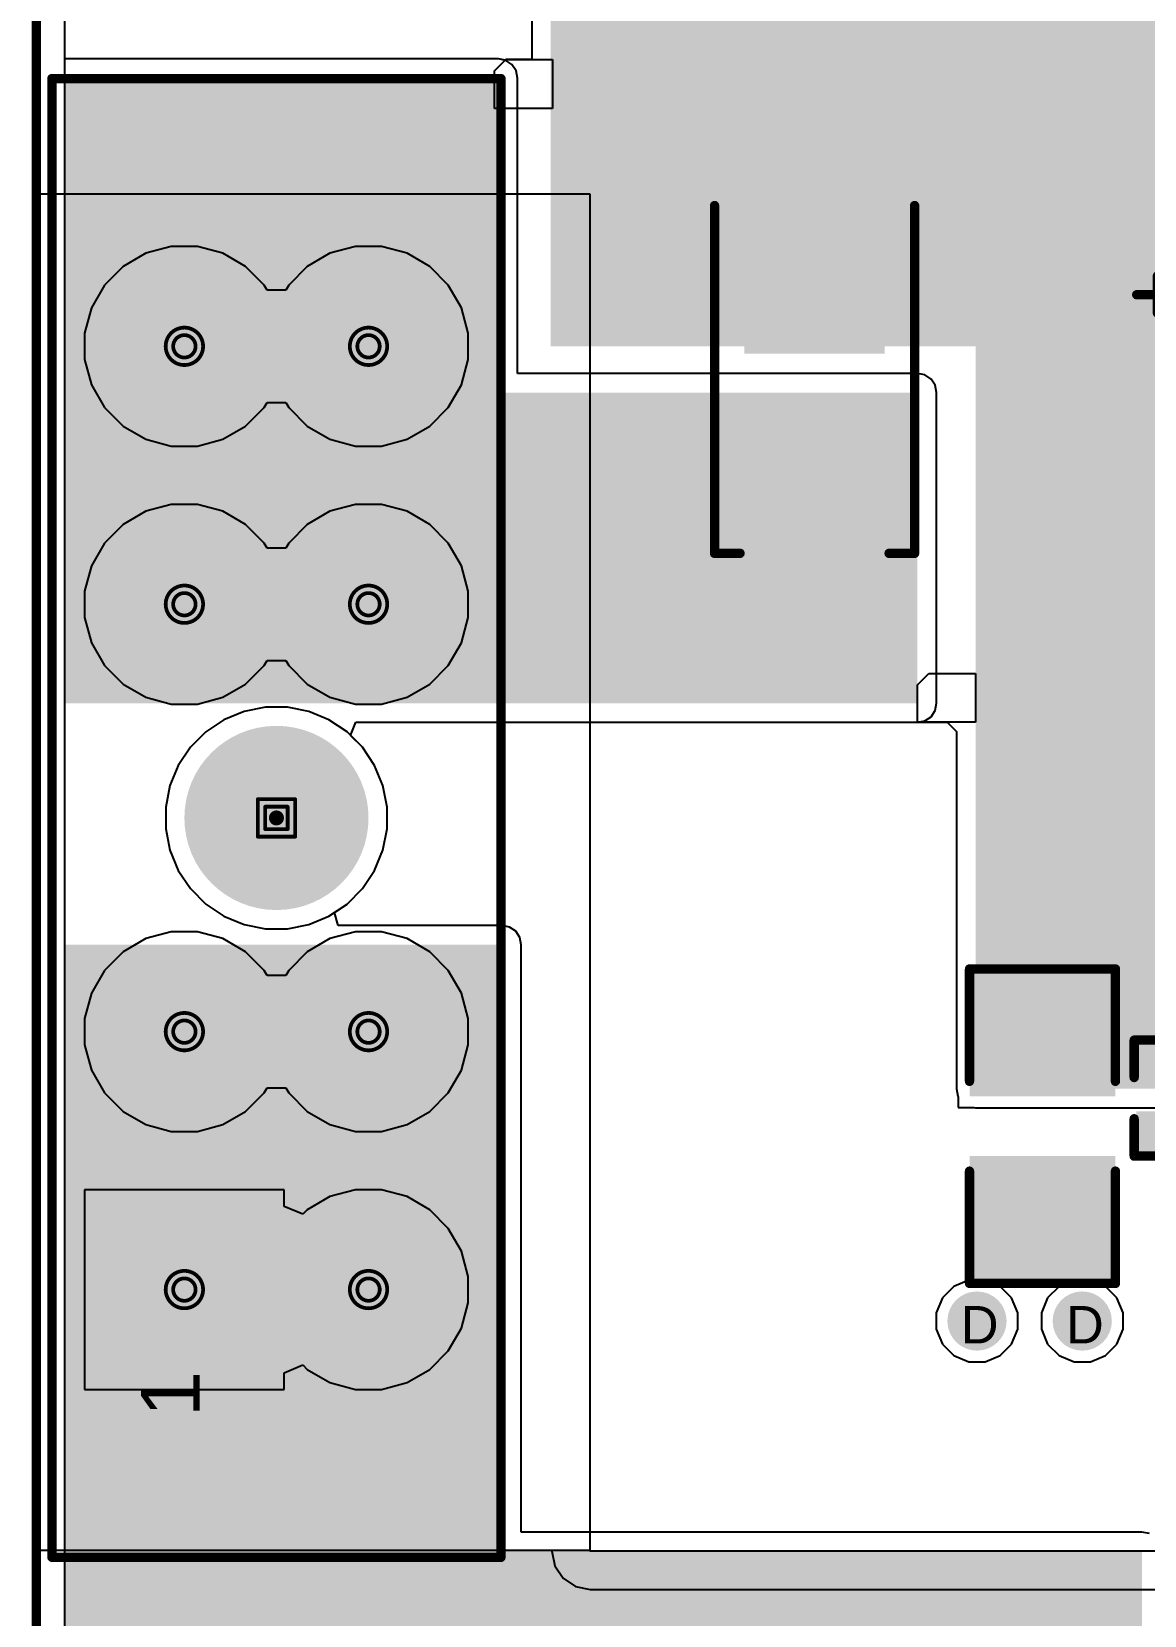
# Model space of a CAD drawing. Header units: inches. Extents: x 0 to 5032, y 0 to 5323.
# Drawn here: x -0.06 to 15.04, y 62.1 to 83.59 of the extents above; entities that cross this region are included whole.
import ezdxf

# ---------------------------------------------------------------- set-up
doc = ezdxf.new("R2010")
doc.units = ezdxf.units.IN
for name, color, linetype in [('Board Outline', 216, 'Continuous'), ('Bottom Layer', 5, 'Continuous'), ('Bottom Solder', 6, 'Continuous'), ('Drill Drawing', 1, 'Continuous'), ('Layer 1', 16, 'Continuous'), ('Layer 2', 76, 'Continuous'), ('Multi-Layer', 9, 'Continuous'), ('Pad Holes', 156, 'Continuous'), ('Top Layer', 1, 'Continuous'), ('Top Overlay', 2, 'Continuous'), ('Top Paste', 8, 'Continuous'), ('Top Solder', 216, 'Continuous'), ('Via Holes', 16, 'Continuous')]:
    doc.layers.add(name, color=color, linetype=linetype)
doc.styles.add('Arial', font='', dxfattribs={"height": 0.2})
doc.styles.get('Arial').set_extended_font_data('Arial')

# ---------------------------------------------------------------- blocks, each defined once
blk = doc.blocks.new('____0402_137')
at = {"layer": 'Top Layer'}
for points in [[(-0.699, -0.318), (-0.699, 0.318), (-0.241, 0.318), (-0.241, -0.318)], [(0.241, -0.318), (0.241, 0.318), (0.699, 0.318), (0.699, -0.318)]]:
    blk.add_hatch(color=1, dxfattribs=at).paths.add_polyline_path(points)
at = {"layer": 'Top Paste'}
for points in [[(-0.699, -0.318), (-0.699, 0.318), (-0.241, 0.318), (-0.241, -0.318)], [(0.241, -0.318), (0.241, 0.318), (0.699, 0.318), (0.699, -0.318)]]:
    blk.add_hatch(color=8, dxfattribs=at).paths.add_polyline_path(points)
at = {"layer": 'Top Solder'}
for points in [[(-0.758, -0.377), (-0.758, 0.377), (-0.181, 0.377), (-0.181, -0.377)], [(0.181, -0.377), (0.181, 0.377), (0.758, 0.377), (0.758, -0.377)]]:
    blk.add_hatch(color=216, dxfattribs=at).paths.add_polyline_path(points)
at = {"layer": 'Top Overlay'}
for points in [[(-0.787, 0.406, 0.127, 0.127, 0), (-0.279, 0.406, 0.127, 0.127, 0)], [(-0.787, 0.406, 0.127, 0.127, 0), (-0.787, -0.406, 0.127, 0.127, 0)], [(0.279, 0.406, 0.127, 0.127, 0), (0.787, 0.406, 0.127, 0.127, 0)], [(0.787, 0.406, 0.127, 0.127, 0), (0.787, -0.406, 0.127, 0.127, 0)], [(-0.787, -0.406, 0.127, 0.127, 0), (-0.279, -0.406, 0.127, 0.127, 0)], [(0.279, -0.406, 0.127, 0.127, 0), (0.787, -0.406, 0.127, 0.127, 0)]]:
    blk.add_lwpolyline(points, format="xyseb", dxfattribs=at)
for points in [[(-0.819, 0.406, 0.0635, 0.0635, 1), (-0.756, 0.406, 0.0635, 0.0635, 1)], [(-0.819, 0.406, 0.0635, 0.0635, 1), (-0.756, 0.406, 0.0635, 0.0635, 1)], [(-0.311, 0.406, 0.0635, 0.0635, 1), (-0.248, 0.406, 0.0635, 0.0635, 1)], [(0.248, 0.406, 0.0635, 0.0635, 1), (0.311, 0.406, 0.0635, 0.0635, 1)], [(0.756, 0.406, 0.0635, 0.0635, 1), (0.819, 0.406, 0.0635, 0.0635, 1)], [(0.756, 0.406, 0.0635, 0.0635, 1), (0.819, 0.406, 0.0635, 0.0635, 1)], [(-0.819, -0.406, 0.0635, 0.0635, 1), (-0.756, -0.406, 0.0635, 0.0635, 1)], [(-0.819, -0.406, 0.0635, 0.0635, 1), (-0.756, -0.406, 0.0635, 0.0635, 1)], [(-0.311, -0.406, 0.0635, 0.0635, 1), (-0.248, -0.406, 0.0635, 0.0635, 1)], [(0.248, -0.406, 0.0635, 0.0635, 1), (0.311, -0.406, 0.0635, 0.0635, 1)], [(0.756, -0.406, 0.0635, 0.0635, 1), (0.819, -0.406, 0.0635, 0.0635, 1)], [(0.756, -0.406, 0.0635, 0.0635, 1), (0.819, -0.406, 0.0635, 0.0635, 1)]]:
    blk.add_lwpolyline(points, format="xyseb", close=True, dxfattribs=at)
blk = doc.blocks.new('C___1206_138')
at = {"layer": 'Top Layer'}
for points in [[(-2.032, 0.889), (-0.508, 0.889), (-0.508, -0.889), (-2.032, -0.889)], [(0.508, 0.889), (2.032, 0.889), (2.032, -0.889), (0.508, -0.889)]]:
    blk.add_hatch(color=1, dxfattribs=at).paths.add_polyline_path(points)
at = {"layer": 'Top Paste'}
for points in [[(-2.032, 0.889), (-0.508, 0.889), (-0.508, -0.889), (-2.032, -0.889)], [(0.508, 0.889), (2.032, 0.889), (2.032, -0.889), (0.508, -0.889)]]:
    blk.add_hatch(color=8, dxfattribs=at).paths.add_polyline_path(points)
at = {"layer": 'Top Solder'}
for points in [[(-2.1336, 0.9906), (-0.4064, 0.9906), (-0.4064, -0.9906), (-2.1336, -0.9906)], [(0.4064, 0.9906), (2.1336, 0.9906), (2.1336, -0.9906), (0.4064, -0.9906)]]:
    blk.add_hatch(color=216, dxfattribs=at).paths.add_polyline_path(points)
at = {"layer": 'Top Overlay'}
for points in [[(-2.1336, 0.9906, 0.127, 0.127, 0), (-2.1336, -0.9906, 0.127, 0.127, 0)], [(-2.1336, 0.9906, 0.127, 0.127, 0), (-0.6096, 0.9906, 0.127, 0.127, 0)], [(0.6096, 0.9906, 0.127, 0.127, 0), (2.1336, 0.9906, 0.127, 0.127, 0)], [(2.1336, 0.9906, 0.127, 0.127, 0), (2.1336, -0.9906, 0.127, 0.127, 0)], [(-2.1336, -0.9906, 0.127, 0.127, 0), (-0.6096, -0.9906, 0.127, 0.127, 0)], [(0.6096, -0.9906, 0.127, 0.127, 0), (2.1336, -0.9906, 0.127, 0.127, 0)]]:
    blk.add_lwpolyline(points, format="xyseb", dxfattribs=at)
for points in [[(-2.16535, 0.9906, 0.0635, 0.0635, 1), (-2.10185, 0.9906, 0.0635, 0.0635, 1)], [(-2.16535, 0.9906, 0.0635, 0.0635, 1), (-2.10185, 0.9906, 0.0635, 0.0635, 1)], [(-0.64135, 0.9906, 0.0635, 0.0635, 1), (-0.57785, 0.9906, 0.0635, 0.0635, 1)], [(0.57785, 0.9906, 0.0635, 0.0635, 1), (0.64135, 0.9906, 0.0635, 0.0635, 1)], [(2.10185, 0.9906, 0.0635, 0.0635, 1), (2.16535, 0.9906, 0.0635, 0.0635, 1)], [(2.10185, 0.9906, 0.0635, 0.0635, 1), (2.16535, 0.9906, 0.0635, 0.0635, 1)], [(-2.16535, -0.9906, 0.0635, 0.0635, 1), (-2.10185, -0.9906, 0.0635, 0.0635, 1)], [(-2.16535, -0.9906, 0.0635, 0.0635, 1), (-2.10185, -0.9906, 0.0635, 0.0635, 1)], [(-0.64135, -0.9906, 0.0635, 0.0635, 1), (-0.57785, -0.9906, 0.0635, 0.0635, 1)], [(0.57785, -0.9906, 0.0635, 0.0635, 1), (0.64135, -0.9906, 0.0635, 0.0635, 1)], [(2.10185, -0.9906, 0.0635, 0.0635, 1), (2.16535, -0.9906, 0.0635, 0.0635, 1)], [(2.10185, -0.9906, 0.0635, 0.0635, 1), (2.16535, -0.9906, 0.0635, 0.0635, 1)]]:
    blk.add_lwpolyline(points, format="xyseb", close=True, dxfattribs=at)
blk = doc.blocks.new('178_6165_0002_432')
at = {"layer": 'Bottom Layer'}
blk.add_hatch(color=5, dxfattribs=at).paths.add_polyline_path([(-7.5, 2.35), (-5.3, 2.35), (-5.3, 0.15), (-7.5, 0.15)])
h = blk.add_hatch(color=5, dxfattribs=at)
edge = h.paths.add_edge_path()
edge.add_arc((-2.9, 1.25), 1.1, 0, 360)
h = blk.add_hatch(color=5, dxfattribs=at)
edge = h.paths.add_edge_path()
edge.add_arc((2.9, 1.25), 1.1, 0, 360)
h = blk.add_hatch(color=5, dxfattribs=at)
edge = h.paths.add_edge_path()
edge.add_arc((6.4, 1.25), 1.1, 0, 360)
h = blk.add_hatch(color=5, dxfattribs=at)
edge = h.paths.add_edge_path()
edge.add_arc((-6.4, -1.25), 1.1, 0, 360)
h = blk.add_hatch(color=5, dxfattribs=at)
edge = h.paths.add_edge_path()
edge.add_arc((-2.9, -1.25), 1.1, 0, 360)
h = blk.add_hatch(color=5, dxfattribs=at)
edge = h.paths.add_edge_path()
edge.add_arc((2.9, -1.25), 1.1, 0, 360)
h = blk.add_hatch(color=5, dxfattribs=at)
edge = h.paths.add_edge_path()
edge.add_arc((6.4, -1.25), 1.1, 0, 360)
at = {"layer": 'Bottom Solder'}
blk.add_hatch(color=6, dxfattribs=at).paths.add_polyline_path([(-7.551, 2.401), (-5.249, 2.401), (-5.249, 0.099), (-7.551, 0.099)])
h = blk.add_hatch(color=6, dxfattribs=at)
edge = h.paths.add_edge_path()
edge.add_arc((-2.9, 1.25), 1.151, 0, 360)
h = blk.add_hatch(color=6, dxfattribs=at)
edge = h.paths.add_edge_path()
edge.add_arc((2.9, 1.25), 1.151, 0, 360)
h = blk.add_hatch(color=6, dxfattribs=at)
edge = h.paths.add_edge_path()
edge.add_arc((6.4, 1.25), 1.151, 0, 360)
h = blk.add_hatch(color=6, dxfattribs=at)
edge = h.paths.add_edge_path()
edge.add_arc((0, 0), 0.102, 0, 360)
h = blk.add_hatch(color=6, dxfattribs=at)
edge = h.paths.add_edge_path()
edge.add_arc((-6.4, -1.25), 1.151, 0, 360)
h = blk.add_hatch(color=6, dxfattribs=at)
edge = h.paths.add_edge_path()
edge.add_arc((-2.9, -1.25), 1.151, 0, 360)
h = blk.add_hatch(color=6, dxfattribs=at)
edge = h.paths.add_edge_path()
edge.add_arc((2.9, -1.25), 1.151, 0, 360)
h = blk.add_hatch(color=6, dxfattribs=at)
edge = h.paths.add_edge_path()
edge.add_arc((6.4, -1.25), 1.151, 0, 360)
at = {"layer": 'Layer 1'}
blk.add_hatch(color=16, dxfattribs=at).paths.add_polyline_path([(-7.5, 2.35), (-5.3, 2.35), (-5.3, 0.15), (-7.5, 0.15)])
h = blk.add_hatch(color=16, dxfattribs=at)
edge = h.paths.add_edge_path()
edge.add_arc((-2.9, 1.25), 1.1, 0, 360)
h = blk.add_hatch(color=16, dxfattribs=at)
edge = h.paths.add_edge_path()
edge.add_arc((2.9, 1.25), 1.1, 0, 360)
h = blk.add_hatch(color=16, dxfattribs=at)
edge = h.paths.add_edge_path()
edge.add_arc((6.4, 1.25), 1.1, 0, 360)
h = blk.add_hatch(color=16, dxfattribs=at)
edge = h.paths.add_edge_path()
edge.add_arc((-6.4, -1.25), 1.1, 0, 360)
h = blk.add_hatch(color=16, dxfattribs=at)
edge = h.paths.add_edge_path()
edge.add_arc((-2.9, -1.25), 1.1, 0, 360)
h = blk.add_hatch(color=16, dxfattribs=at)
edge = h.paths.add_edge_path()
edge.add_arc((2.9, -1.25), 1.1, 0, 360)
h = blk.add_hatch(color=16, dxfattribs=at)
edge = h.paths.add_edge_path()
edge.add_arc((6.4, -1.25), 1.1, 0, 360)
at = {"layer": 'Layer 2'}
blk.add_hatch(color=76, dxfattribs=at).paths.add_polyline_path([(-7.5, 2.35), (-5.3, 2.35), (-5.3, 0.15), (-7.5, 0.15)])
h = blk.add_hatch(color=76, dxfattribs=at)
edge = h.paths.add_edge_path()
edge.add_arc((-2.9, 1.25), 1.1, 0, 360)
h = blk.add_hatch(color=76, dxfattribs=at)
edge = h.paths.add_edge_path()
edge.add_arc((2.9, 1.25), 1.1, 0, 360)
h = blk.add_hatch(color=76, dxfattribs=at)
edge = h.paths.add_edge_path()
edge.add_arc((6.4, 1.25), 1.1, 0, 360)
h = blk.add_hatch(color=76, dxfattribs=at)
edge = h.paths.add_edge_path()
edge.add_arc((-6.4, -1.25), 1.1, 0, 360)
h = blk.add_hatch(color=76, dxfattribs=at)
edge = h.paths.add_edge_path()
edge.add_arc((-2.9, -1.25), 1.1, 0, 360)
h = blk.add_hatch(color=76, dxfattribs=at)
edge = h.paths.add_edge_path()
edge.add_arc((2.9, -1.25), 1.1, 0, 360)
h = blk.add_hatch(color=76, dxfattribs=at)
edge = h.paths.add_edge_path()
edge.add_arc((6.4, -1.25), 1.1, 0, 360)
at = {"layer": 'Multi-Layer'}
blk.add_hatch(color=9, dxfattribs=at).paths.add_polyline_path([(-7.5, 2.35), (-5.3, 2.35), (-5.3, 0.15), (-7.5, 0.15)])
h = blk.add_hatch(color=9, dxfattribs=at)
edge = h.paths.add_edge_path()
edge.add_arc((-2.9, 1.25), 1.1, 0, 360)
h = blk.add_hatch(color=9, dxfattribs=at)
edge = h.paths.add_edge_path()
edge.add_arc((2.9, 1.25), 1.1, 0, 360)
h = blk.add_hatch(color=9, dxfattribs=at)
edge = h.paths.add_edge_path()
edge.add_arc((6.4, 1.25), 1.1, 0, 360)
h = blk.add_hatch(color=9, dxfattribs=at)
edge = h.paths.add_edge_path()
edge.add_arc((-6.4, -1.25), 1.1, 0, 360)
h = blk.add_hatch(color=9, dxfattribs=at)
edge = h.paths.add_edge_path()
edge.add_arc((-2.9, -1.25), 1.1, 0, 360)
h = blk.add_hatch(color=9, dxfattribs=at)
edge = h.paths.add_edge_path()
edge.add_arc((2.9, -1.25), 1.1, 0, 360)
h = blk.add_hatch(color=9, dxfattribs=at)
edge = h.paths.add_edge_path()
edge.add_arc((6.4, -1.25), 1.1, 0, 360)
at = {"layer": 'Pad Holes'}
h = blk.add_hatch(color=7, dxfattribs=at)
edge = h.paths.add_edge_path()
edge.add_arc((-6.4, 1.25), 0.75, 0, 360)
h = blk.add_hatch(color=7, dxfattribs=at)
edge = h.paths.add_edge_path()
edge.add_arc((-2.9, 1.25), 0.75, 0, 360)
h = blk.add_hatch(color=7, dxfattribs=at)
edge = h.paths.add_edge_path()
edge.add_arc((2.9, 1.25), 0.75, 0, 360)
h = blk.add_hatch(color=7, dxfattribs=at)
edge = h.paths.add_edge_path()
edge.add_arc((6.4, 1.25), 0.75, 0, 360)
h = blk.add_hatch(color=7, dxfattribs=at)
edge = h.paths.add_edge_path()
edge.add_arc((0, 0), 1.25, 0, 360)
h = blk.add_hatch(color=7, dxfattribs=at)
edge = h.paths.add_edge_path()
edge.add_arc((-6.4, -1.25), 0.75, 0, 360)
h = blk.add_hatch(color=7, dxfattribs=at)
edge = h.paths.add_edge_path()
edge.add_arc((-2.9, -1.25), 0.75, 0, 360)
h = blk.add_hatch(color=7, dxfattribs=at)
edge = h.paths.add_edge_path()
edge.add_arc((2.9, -1.25), 0.75, 0, 360)
h = blk.add_hatch(color=7, dxfattribs=at)
edge = h.paths.add_edge_path()
edge.add_arc((6.4, -1.25), 0.75, 0, 360)
at = {"layer": 'Top Layer'}
blk.add_hatch(color=1, dxfattribs=at).paths.add_polyline_path([(-7.5, 2.35), (-5.3, 2.35), (-5.3, 0.15), (-7.5, 0.15)])
h = blk.add_hatch(color=1, dxfattribs=at)
edge = h.paths.add_edge_path()
edge.add_arc((-2.9, 1.25), 1.1, 0, 360)
h = blk.add_hatch(color=1, dxfattribs=at)
edge = h.paths.add_edge_path()
edge.add_arc((2.9, 1.25), 1.1, 0, 360)
h = blk.add_hatch(color=1, dxfattribs=at)
edge = h.paths.add_edge_path()
edge.add_arc((6.4, 1.25), 1.1, 0, 360)
h = blk.add_hatch(color=1, dxfattribs=at)
edge = h.paths.add_edge_path()
edge.add_arc((-6.4, -1.25), 1.1, 0, 360)
h = blk.add_hatch(color=1, dxfattribs=at)
edge = h.paths.add_edge_path()
edge.add_arc((-2.9, -1.25), 1.1, 0, 360)
h = blk.add_hatch(color=1, dxfattribs=at)
edge = h.paths.add_edge_path()
edge.add_arc((2.9, -1.25), 1.1, 0, 360)
h = blk.add_hatch(color=1, dxfattribs=at)
edge = h.paths.add_edge_path()
edge.add_arc((6.4, -1.25), 1.1, 0, 360)
at = {"layer": 'Top Solder'}
blk.add_hatch(color=216, dxfattribs=at).paths.add_polyline_path([(-7.551, 2.401), (-5.249, 2.401), (-5.249, 0.099), (-7.551, 0.099)])
h = blk.add_hatch(color=216, dxfattribs=at)
edge = h.paths.add_edge_path()
edge.add_arc((-2.9, 1.25), 1.151, 0, 360)
h = blk.add_hatch(color=216, dxfattribs=at)
edge = h.paths.add_edge_path()
edge.add_arc((2.9, 1.25), 1.151, 0, 360)
h = blk.add_hatch(color=216, dxfattribs=at)
edge = h.paths.add_edge_path()
edge.add_arc((6.4, 1.25), 1.151, 0, 360)
h = blk.add_hatch(color=216, dxfattribs=at)
edge = h.paths.add_edge_path()
edge.add_arc((0, 0), 0.102, 0, 360)
h = blk.add_hatch(color=216, dxfattribs=at)
edge = h.paths.add_edge_path()
edge.add_arc((-6.4, -1.25), 1.151, 0, 360)
h = blk.add_hatch(color=216, dxfattribs=at)
edge = h.paths.add_edge_path()
edge.add_arc((-2.9, -1.25), 1.151, 0, 360)
h = blk.add_hatch(color=216, dxfattribs=at)
edge = h.paths.add_edge_path()
edge.add_arc((2.9, -1.25), 1.151, 0, 360)
h = blk.add_hatch(color=216, dxfattribs=at)
edge = h.paths.add_edge_path()
edge.add_arc((6.4, -1.25), 1.151, 0, 360)
at = {"layer": 'Top Overlay'}
for points in [[(-10.033, 3.048, 0.127, 0.127, 0), (10.033, 3.048, 0.127, 0.127, 0)], [(-10.033, 3.048, 0.127, 0.127, 0), (-10.033, -3.048, 0.127, 0.127, 0)], [(10.033, 3.048, 0.127, 0.127, 0), (10.033, -3.048, 0.127, 0.127, 0)], [(-10.033, -3.048, 0.127, 0.127, 0), (10.033, -3.048, 0.127, 0.127, 0)]]:
    blk.add_lwpolyline(points, format="xyseb", dxfattribs=at)
for points in [[(-10.065, 3.048, 0.0635, 0.0635, 1), (-10.001, 3.048, 0.0635, 0.0635, 1)], [(-10.065, 3.048, 0.0635, 0.0635, 1), (-10.001, 3.048, 0.0635, 0.0635, 1)], [(10.001, 3.048, 0.0635, 0.0635, 1), (10.065, 3.048, 0.0635, 0.0635, 1)], [(10.001, 3.048, 0.0635, 0.0635, 1), (10.065, 3.048, 0.0635, 0.0635, 1)], [(-10.065, -3.048, 0.0635, 0.0635, 1), (-10.001, -3.048, 0.0635, 0.0635, 1)], [(-10.065, -3.048, 0.0635, 0.0635, 1), (-10.001, -3.048, 0.0635, 0.0635, 1)], [(10.001, -3.048, 0.0635, 0.0635, 1), (10.065, -3.048, 0.0635, 0.0635, 1)], [(10.001, -3.048, 0.0635, 0.0635, 1), (10.065, -3.048, 0.0635, 0.0635, 1)]]:
    blk.add_lwpolyline(points, format="xyseb", close=True, dxfattribs=at)
at = {"layer": 'Top Overlay', "style": 'Arial'}
blk.add_text('1', height=0.8, dxfattribs=at).set_placement((-8.128, 1.041))
blk = doc.blocks.new('SMA_451')
at = {"layer": 'Top Layer'}
for points in [[(-3.25, 0.85), (-0.75, 0.85), (-0.75, -0.85), (-3.25, -0.85)], [(0.75, 0.85), (3.25, 0.85), (3.25, -0.85), (0.75, -0.85)]]:
    blk.add_hatch(color=1, dxfattribs=at).paths.add_polyline_path(points)
at = {"layer": 'Top Overlay'}
for points in [[(-4.445, -1.422), (-3.278, -1.422), (-3.278, 1.422), (-4.445, 1.422)], [(-3.3, 0.924), (-2.596, 0.924), (-2.596, 1.422), (-3.3, 1.422)], [(-3.3, -1.422), (-2.596, -1.422), (-2.596, -0.924), (-3.3, -0.924)]]:
    blk.add_hatch(color=2, dxfattribs=at).paths.add_polyline_path(points)
at = {"layer": 'Top Paste'}
for points in [[(-3.25, 0.85), (-0.75, 0.85), (-0.75, -0.85), (-3.25, -0.85)], [(0.75, 0.85), (3.25, 0.85), (3.25, -0.85), (0.75, -0.85)]]:
    blk.add_hatch(color=8, dxfattribs=at).paths.add_polyline_path(points)
at = {"layer": 'Top Solder'}
for points in [[(-3.352, 0.952), (-0.648, 0.952), (-0.648, -0.952), (-3.352, -0.952)], [(0.648, 0.952), (3.352, 0.952), (3.352, -0.952), (0.648, -0.952)]]:
    blk.add_hatch(color=216, dxfattribs=at).paths.add_polyline_path(points)
at = {"layer": 'Top Overlay'}
for points in [[(2.061, 1.358, 0.127, 0.127, 0), (-2.658, 1.358, 0.127, 0.127, 0)], [(2.061, 1.012, 0.127, 0.127, 0), (2.061, 1.358, 0.127, 0.127, 0)], [(2.061, -1.358, 0.127, 0.127, 0), (2.061, -1.012, 0.127, 0.127, 0)], [(2.061, -1.358, 0.127, 0.127, 0), (-2.658, -1.358, 0.127, 0.127, 0)]]:
    blk.add_lwpolyline(points, format="xyseb", dxfattribs=at)
for points in [[(-2.69, 1.358, 0.0635, 0.0635, 1), (-2.626, 1.358, 0.0635, 0.0635, 1)], [(2.029, 1.358, 0.0635, 0.0635, 1), (2.093, 1.358, 0.0635, 0.0635, 1)], [(2.029, 1.358, 0.0635, 0.0635, 1), (2.093, 1.358, 0.0635, 0.0635, 1)], [(2.029, 1.012, 0.0635, 0.0635, 1), (2.093, 1.012, 0.0635, 0.0635, 1)], [(2.029, -1.012, 0.0635, 0.0635, 1), (2.093, -1.012, 0.0635, 0.0635, 1)], [(-2.69, -1.358, 0.0635, 0.0635, 1), (-2.626, -1.358, 0.0635, 0.0635, 1)], [(2.029, -1.358, 0.0635, 0.0635, 1), (2.093, -1.358, 0.0635, 0.0635, 1)], [(2.029, -1.358, 0.0635, 0.0635, 1), (2.093, -1.358, 0.0635, 0.0635, 1)]]:
    blk.add_lwpolyline(points, format="xyseb", close=True, dxfattribs=at)
blk = doc.blocks.new('UCD_220_F_10__D___467')
at = {"layer": 'Top Layer'}
for points in [[(-6, 1.25), (-2, 1.25), (-2, -1.25), (-6, -1.25)], [(2, 1.25), (6, 1.25), (6, -1.25), (2, -1.25)]]:
    blk.add_hatch(color=1, dxfattribs=at).paths.add_polyline_path(points)
at = {"layer": 'Top Paste'}
for points in [[(-6, 1.25), (-2, 1.25), (-2, -1.25), (-6, -1.25)], [(2, 1.25), (6, 1.25), (6, -1.25), (2, -1.25)]]:
    blk.add_hatch(color=8, dxfattribs=at).paths.add_polyline_path(points)
at = {"layer": 'Top Solder'}
for points in [[(-6.102, 1.352), (-1.898, 1.352), (-1.898, -1.352), (-6.102, -1.352)], [(1.898, 1.352), (6.102, 1.352), (6.102, -1.352), (1.898, -1.352)]]:
    blk.add_hatch(color=216, dxfattribs=at).paths.add_polyline_path(points)
at = {"layer": 'Top Overlay'}
for points in [[(-5.131, 3.708, 0.127, 0.127, 0), (-3.632, 5.207, 0.127, 0.127, 0)], [(-3.632, 5.207, 0.127, 0.127, 0), (5.131, 5.207, 0.127, 0.127, 0)], [(5.131, 1.499, 0.127, 0.127, 0), (5.131, 5.207, 0.127, 0.127, 0)], [(-5.131, 1.524, 0.127, 0.127, 0), (-5.131, 3.708, 0.127, 0.127, 0)], [(-5.664, 1.618, 0.127, 0.127, 0), (-5.664, 2.121, 0.127, 0.127, 0)], [(-5.946, 1.866, 0.127, 0.127, 0), (-5.392, 1.866, 0.127, 0.127, 0)], [(-5.131, -3.708, 0.127, 0.127, 0), (-5.131, -1.524, 0.127, 0.127, 0)], [(5.131, -5.207, 0.127, 0.127, 0), (5.131, -1.499, 0.127, 0.127, 0)], [(-5.131, -3.708, 0.127, 0.127, 0), (-3.632, -5.207, 0.127, 0.127, 0)], [(-3.632, -5.207, 0.127, 0.127, 0), (5.131, -5.207, 0.127, 0.127, 0)]]:
    blk.add_lwpolyline(points, format="xyseb", dxfattribs=at)
for points in [[(-3.664, 5.207, 0.0635, 0.0635, 1), (-3.6, 5.207, 0.0635, 0.0635, 1)], [(-3.664, 5.207, 0.0635, 0.0635, 1), (-3.6, 5.207, 0.0635, 0.0635, 1)], [(5.099, 5.207, 0.0635, 0.0635, 1), (5.163, 5.207, 0.0635, 0.0635, 1)], [(5.099, 5.207, 0.0635, 0.0635, 1), (5.163, 5.207, 0.0635, 0.0635, 1)], [(-5.163, 3.708, 0.0635, 0.0635, 1), (-5.099, 3.708, 0.0635, 0.0635, 1)], [(-5.163, 3.708, 0.0635, 0.0635, 1), (-5.099, 3.708, 0.0635, 0.0635, 1)], [(-5.696, 2.121, 0.0635, 0.0635, 1), (-5.632, 2.121, 0.0635, 0.0635, 1)], [(-5.977, 1.866, 0.0635, 0.0635, 1), (-5.914, 1.866, 0.0635, 0.0635, 1)], [(-5.424, 1.866, 0.0635, 0.0635, 1), (-5.36, 1.866, 0.0635, 0.0635, 1)], [(-5.696, 1.618, 0.0635, 0.0635, 1), (-5.632, 1.618, 0.0635, 0.0635, 1)], [(-5.163, 1.524, 0.0635, 0.0635, 1), (-5.099, 1.524, 0.0635, 0.0635, 1)], [(5.099, 1.499, 0.0635, 0.0635, 1), (5.163, 1.499, 0.0635, 0.0635, 1)], [(-5.163, -1.524, 0.0635, 0.0635, 1), (-5.099, -1.524, 0.0635, 0.0635, 1)], [(5.099, -1.499, 0.0635, 0.0635, 1), (5.163, -1.499, 0.0635, 0.0635, 1)], [(-5.163, -3.708, 0.0635, 0.0635, 1), (-5.099, -3.708, 0.0635, 0.0635, 1)], [(-5.163, -3.708, 0.0635, 0.0635, 1), (-5.099, -3.708, 0.0635, 0.0635, 1)], [(-3.664, -5.207, 0.0635, 0.0635, 1), (-3.6, -5.207, 0.0635, 0.0635, 1)], [(-3.664, -5.207, 0.0635, 0.0635, 1), (-3.6, -5.207, 0.0635, 0.0635, 1)], [(5.099, -5.207, 0.0635, 0.0635, 1), (5.163, -5.207, 0.0635, 0.0635, 1)], [(5.099, -5.207, 0.0635, 0.0635, 1), (5.163, -5.207, 0.0635, 0.0635, 1)]]:
    blk.add_lwpolyline(points, format="xyseb", close=True, dxfattribs=at)

msp = doc.modelspace()

# ---------------------------------------------------------------- hatches: boundary and pattern name
at = {"layer": 'Bottom Layer'}
for points in [[(0.381, 74.476), (6.274, 74.476), (6.274, 82.959), (0.381, 82.959)], [(0.381, 74.476), (11.963, 74.476), (11.963, 78.692), (0.381, 78.692)], [(0.381, 55.603), (6.325, 55.603), (6.325, 71.199), (0.381, 71.199)], [(0.381, 55.603), (15.011, 55.603), (15.011, 62.969), (0.381, 62.969)]]:
    msp.add_hatch(color=5, dxfattribs=at).paths.add_polyline_path(points)
h = msp.add_hatch(color=5, dxfattribs=at)
edge = h.paths.add_edge_path()
edge.add_arc((12.771, 66.092), 0.3, 0, 360)
h = msp.add_hatch(color=5, dxfattribs=at)
edge = h.paths.add_edge_path()
edge.add_arc((14.2, 66.092), 0.3, 0, 360)
at = {"layer": 'Bottom Solder'}
h = msp.add_hatch(color=6, dxfattribs=at)
edge = h.paths.add_edge_path()
edge.add_arc((12.771, 66.092), 0.402, 0, 360)
h = msp.add_hatch(color=6, dxfattribs=at)
edge = h.paths.add_edge_path()
edge.add_arc((14.2, 66.092), 0.402, 0, 360)
at = {"layer": 'Layer 1'}
h = msp.add_hatch(color=16, dxfattribs=at)
edge = h.paths.add_edge_path()
edge.add_arc((12.771, 66.092), 0.3, 0, 360)
h = msp.add_hatch(color=16, dxfattribs=at)
edge = h.paths.add_edge_path()
edge.add_arc((14.2, 66.092), 0.3, 0, 360)
at = {"layer": 'Layer 2'}
h = msp.add_hatch(color=76, dxfattribs=at)
edge = h.paths.add_edge_path()
edge.add_arc((12.771, 66.092), 0.3, 0, 360)
h = msp.add_hatch(color=76, dxfattribs=at)
edge = h.paths.add_edge_path()
edge.add_arc((14.2, 66.092), 0.3, 0, 360)
at = {"layer": 'Top Layer'}
for points in [[(6.985, 79.321), (19.507, 79.321), (19.507, 92.84), (6.985, 92.84)], [(12.751, 72.672), (19.507, 72.672), (19.507, 92.84), (12.751, 92.84)], [(0.381, 74.476), (6.274, 74.476), (6.274, 82.959), (0.381, 82.959)], [(0.381, 74.476), (11.963, 74.476), (11.963, 78.692), (0.381, 78.692)], [(12.751, 69.244), (17.948, 69.244), (17.948, 73.739), (12.751, 73.739)], [(0.381, 55.603), (6.325, 55.603), (6.325, 71.199), (0.381, 71.199)], [(0.381, 55.603), (15.011, 55.603), (15.011, 62.969), (0.381, 62.969)]]:
    msp.add_hatch(color=1, dxfattribs=at).paths.add_polyline_path(points)
h = msp.add_hatch(color=1, dxfattribs=at)
edge = h.paths.add_edge_path()
edge.add_arc((12.771, 66.092), 0.3, 0, 360)
h = msp.add_hatch(color=1, dxfattribs=at)
edge = h.paths.add_edge_path()
edge.add_arc((14.2, 66.092), 0.3, 0, 360)
at = {"layer": 'Top Solder'}
h = msp.add_hatch(color=216, dxfattribs=at)
edge = h.paths.add_edge_path()
edge.add_arc((12.771, 66.092), 0.402, 0, 360)
h = msp.add_hatch(color=216, dxfattribs=at)
edge = h.paths.add_edge_path()
edge.add_arc((14.2, 66.092), 0.402, 0, 360)
at = {"layer": 'Via Holes'}
h = msp.add_hatch(color=7, dxfattribs=at)
edge = h.paths.add_edge_path()
edge.add_arc((12.771, 66.092), 0.15, 0, 360)
h = msp.add_hatch(color=7, dxfattribs=at)
edge = h.paths.add_edge_path()
edge.add_arc((14.2, 66.092), 0.15, 0, 360)

# ---------------------------------------------------------------- linework, layer by layer
at = {"layer": 'Board Outline'}
msp.add_lwpolyline([(0, 0, 0.127, 0.127, 0), (0, 130, 0.127, 0.127, 0)], format="xyseb", dxfattribs=at)
at = {"layer": 'Bottom Layer'}
for p, q in [((0.388, 83.218), (0.388, 110.527)), ((6.274, 83.218), (0.388, 83.218)), ((6.373, 83.198), (6.274, 83.218)), ((6.457, 83.142), (6.373, 83.198)), ((6.513, 83.058), (6.457, 83.142)), ((6.533, 82.959), (6.513, 83.058)), ((6.533, 78.951), (6.533, 82.959)), ((11.963, 78.951), (6.533, 78.951)), ((12.063, 78.931), (11.963, 78.951)), ((12.147, 78.875), (12.063, 78.931)), ((12.203, 78.791), (12.147, 78.875)), ((12.222, 78.692), (12.203, 78.791)), ((12.222, 74.476), (12.222, 78.692)), ((12.147, 74.293), (12.203, 74.377)), ((12.203, 74.377), (12.222, 74.476)), ((4.267, 74.039), (4.336, 74.217)), ((4.336, 74.217), (11.963, 74.217)), ((11.963, 74.217), (12.063, 74.236)), ((12.063, 74.236), (12.147, 74.293)), ((4.428, 73.878), (4.267, 74.039)), ((4.593, 73.632), (4.428, 73.878)), ((4.706, 73.358), (4.593, 73.632)), ((4.764, 73.067), (4.706, 73.358)), ((4.764, 72.771), (4.764, 73.067)), ((4.706, 72.48), (4.764, 72.771)), ((4.593, 72.207), (4.706, 72.48)), ((4.428, 71.96), (4.593, 72.207)), ((4.219, 71.751), (4.428, 71.96)), ((4.046, 71.636), (4.219, 71.751)), ((4.1, 71.458), (4.046, 71.636)), ((6.325, 71.458), (4.1, 71.458)), ((6.424, 71.438), (6.325, 71.458)), ((6.508, 71.382), (6.424, 71.438)), ((6.564, 71.298), (6.508, 71.382)), ((6.584, 71.199), (6.564, 71.298)), ((6.584, 63.228), (6.584, 71.199)), ((15.011, 63.228), (6.584, 63.228)), ((15.111, 63.209), (15.011, 63.228))]:
    msp.add_line(p, q, dxfattribs=at)
at = {"layer": 'Drill Drawing'}
for points in [[(2.264, 79.319, 0.0508, 0.0508, 1), (1.756, 79.319, 0.0508, 0.0508, 1)], [(4.764, 79.319, 0.0508, 0.0508, 1), (4.256, 79.319, 0.0508, 0.0508, 1)], [(1.743, 79.319, 0.0254, 0.0254, 1), (1.769, 79.319, 0.0254, 0.0254, 1)], [(2.162, 79.319, 0.0508, 0.0508, 1), (1.858, 79.319, 0.0508, 0.0508, 1)], [(1.845, 79.319, 0.0254, 0.0254, 1), (1.87, 79.319, 0.0254, 0.0254, 1)], [(2.15, 79.319, 0.0254, 0.0254, 1), (2.175, 79.319, 0.0254, 0.0254, 1)], [(2.251, 79.319, 0.0254, 0.0254, 1), (2.277, 79.319, 0.0254, 0.0254, 1)], [(4.243, 79.319, 0.0254, 0.0254, 1), (4.269, 79.319, 0.0254, 0.0254, 1)], [(4.662, 79.319, 0.0508, 0.0508, 1), (4.358, 79.319, 0.0508, 0.0508, 1)], [(4.345, 79.319, 0.0254, 0.0254, 1), (4.37, 79.319, 0.0254, 0.0254, 1)], [(4.65, 79.319, 0.0254, 0.0254, 1), (4.675, 79.319, 0.0254, 0.0254, 1)], [(4.751, 79.319, 0.0254, 0.0254, 1), (4.777, 79.319, 0.0254, 0.0254, 1)], [(2.264, 75.819, 0.0508, 0.0508, 1), (1.756, 75.819, 0.0508, 0.0508, 1)], [(4.764, 75.819, 0.0508, 0.0508, 1), (4.256, 75.819, 0.0508, 0.0508, 1)], [(2.162, 75.819, 0.0508, 0.0508, 1), (1.858, 75.819, 0.0508, 0.0508, 1)], [(4.662, 75.819, 0.0508, 0.0508, 1), (4.358, 75.819, 0.0508, 0.0508, 1)], [(1.743, 75.819, 0.0254, 0.0254, 1), (1.769, 75.819, 0.0254, 0.0254, 1)], [(1.845, 75.819, 0.0254, 0.0254, 1), (1.87, 75.819, 0.0254, 0.0254, 1)], [(2.15, 75.819, 0.0254, 0.0254, 1), (2.175, 75.819, 0.0254, 0.0254, 1)], [(2.251, 75.819, 0.0254, 0.0254, 1), (2.277, 75.819, 0.0254, 0.0254, 1)], [(4.243, 75.819, 0.0254, 0.0254, 1), (4.269, 75.819, 0.0254, 0.0254, 1)], [(4.345, 75.819, 0.0254, 0.0254, 1), (4.37, 75.819, 0.0254, 0.0254, 1)], [(4.65, 75.819, 0.0254, 0.0254, 1), (4.675, 75.819, 0.0254, 0.0254, 1)], [(4.751, 75.819, 0.0254, 0.0254, 1), (4.777, 75.819, 0.0254, 0.0254, 1)], [(2.993, 73.173, 0.0254, 0.0254, 1), (3.019, 73.173, 0.0254, 0.0254, 1)], [(2.993, 73.173, 0.0254, 0.0254, 1), (3.019, 73.173, 0.0254, 0.0254, 1)], [(3.095, 73.072, 0.0254, 0.0254, 1), (3.12, 73.072, 0.0254, 0.0254, 1)], [(3.095, 73.072, 0.0254, 0.0254, 1), (3.12, 73.072, 0.0254, 0.0254, 1)], [(3.4, 73.072, 0.0254, 0.0254, 1), (3.425, 73.072, 0.0254, 0.0254, 1)], [(3.4, 73.072, 0.0254, 0.0254, 1), (3.425, 73.072, 0.0254, 0.0254, 1)], [(3.501, 73.173, 0.0254, 0.0254, 1), (3.527, 73.173, 0.0254, 0.0254, 1)], [(3.501, 73.173, 0.0254, 0.0254, 1), (3.527, 73.173, 0.0254, 0.0254, 1)], [(2.993, 72.665, 0.0254, 0.0254, 1), (3.019, 72.665, 0.0254, 0.0254, 1)], [(2.993, 72.665, 0.0254, 0.0254, 1), (3.019, 72.665, 0.0254, 0.0254, 1)], [(3.095, 72.767, 0.0254, 0.0254, 1), (3.12, 72.767, 0.0254, 0.0254, 1)], [(3.095, 72.767, 0.0254, 0.0254, 1), (3.12, 72.767, 0.0254, 0.0254, 1)], [(3.4, 72.767, 0.0254, 0.0254, 1), (3.425, 72.767, 0.0254, 0.0254, 1)], [(3.4, 72.767, 0.0254, 0.0254, 1), (3.425, 72.767, 0.0254, 0.0254, 1)], [(3.501, 72.665, 0.0254, 0.0254, 1), (3.527, 72.665, 0.0254, 0.0254, 1)], [(3.501, 72.665, 0.0254, 0.0254, 1), (3.527, 72.665, 0.0254, 0.0254, 1)], [(2.264, 70.019, 0.0508, 0.0508, 1), (1.756, 70.019, 0.0508, 0.0508, 1)], [(4.764, 70.019, 0.0508, 0.0508, 1), (4.256, 70.019, 0.0508, 0.0508, 1)], [(2.162, 70.019, 0.0508, 0.0508, 1), (1.858, 70.019, 0.0508, 0.0508, 1)], [(4.662, 70.019, 0.0508, 0.0508, 1), (4.358, 70.019, 0.0508, 0.0508, 1)], [(1.743, 70.019, 0.0254, 0.0254, 1), (1.769, 70.019, 0.0254, 0.0254, 1)], [(1.845, 70.019, 0.0254, 0.0254, 1), (1.87, 70.019, 0.0254, 0.0254, 1)], [(2.15, 70.019, 0.0254, 0.0254, 1), (2.175, 70.019, 0.0254, 0.0254, 1)], [(2.251, 70.019, 0.0254, 0.0254, 1), (2.277, 70.019, 0.0254, 0.0254, 1)], [(4.243, 70.019, 0.0254, 0.0254, 1), (4.269, 70.019, 0.0254, 0.0254, 1)], [(4.345, 70.019, 0.0254, 0.0254, 1), (4.37, 70.019, 0.0254, 0.0254, 1)], [(4.65, 70.019, 0.0254, 0.0254, 1), (4.675, 70.019, 0.0254, 0.0254, 1)], [(4.751, 70.019, 0.0254, 0.0254, 1), (4.777, 70.019, 0.0254, 0.0254, 1)], [(2.264, 66.519, 0.0508, 0.0508, 1), (1.756, 66.519, 0.0508, 0.0508, 1)], [(2.162, 66.519, 0.0508, 0.0508, 1), (1.858, 66.519, 0.0508, 0.0508, 1)], [(4.764, 66.519, 0.0508, 0.0508, 1), (4.256, 66.519, 0.0508, 0.0508, 1)], [(4.662, 66.519, 0.0508, 0.0508, 1), (4.358, 66.519, 0.0508, 0.0508, 1)], [(1.743, 66.519, 0.0254, 0.0254, 1), (1.769, 66.519, 0.0254, 0.0254, 1)], [(1.845, 66.519, 0.0254, 0.0254, 1), (1.87, 66.519, 0.0254, 0.0254, 1)], [(2.15, 66.519, 0.0254, 0.0254, 1), (2.175, 66.519, 0.0254, 0.0254, 1)], [(2.251, 66.519, 0.0254, 0.0254, 1), (2.277, 66.519, 0.0254, 0.0254, 1)], [(4.243, 66.519, 0.0254, 0.0254, 1), (4.269, 66.519, 0.0254, 0.0254, 1)], [(4.345, 66.519, 0.0254, 0.0254, 1), (4.37, 66.519, 0.0254, 0.0254, 1)], [(4.65, 66.519, 0.0254, 0.0254, 1), (4.675, 66.519, 0.0254, 0.0254, 1)], [(4.751, 66.519, 0.0254, 0.0254, 1), (4.777, 66.519, 0.0254, 0.0254, 1)]]:
    msp.add_lwpolyline(points, format="xyseb", close=True, dxfattribs=at)
for points in [[(3.006, 73.173, 0.0508, 0.0508, 0), (3.514, 73.173, 0.0508, 0.0508, 0)], [(3.006, 72.665, 0.0508, 0.0508, 0), (3.006, 73.173, 0.0508, 0.0508, 0)], [(3.107, 73.072, 0.0508, 0.0508, 0), (3.412, 73.072, 0.0508, 0.0508, 0)], [(3.107, 72.767, 0.0508, 0.0508, 0), (3.107, 73.072, 0.0508, 0.0508, 0)], [(3.412, 72.767, 0.0508, 0.0508, 0), (3.412, 73.072, 0.0508, 0.0508, 0)], [(3.514, 72.665, 0.0508, 0.0508, 0), (3.514, 73.173, 0.0508, 0.0508, 0)], [(3.006, 72.665, 0.0508, 0.0508, 0), (3.514, 72.665, 0.0508, 0.0508, 0)], [(3.107, 72.767, 0.0508, 0.0508, 0), (3.412, 72.767, 0.0508, 0.0508, 0)]]:
    msp.add_lwpolyline(points, format="xyseb", dxfattribs=at)
at = {"layer": 'Layer 1'}
for p, q in [((0.388, 12.227), (0.388, 108.425)), ((1.832, 80.673), (1.487, 80.581)), ((2.188, 80.673), (1.832, 80.673)), ((2.533, 80.581), (2.188, 80.673)), ((4.332, 80.673), (3.987, 80.581)), ((4.688, 80.673), (4.332, 80.673)), ((5.033, 80.581), (4.688, 80.673)), ((1.179, 80.403), (0.926, 80.151)), ((1.487, 80.581), (1.179, 80.403)), ((2.841, 80.403), (2.533, 80.581)), ((3.093, 80.151), (2.841, 80.403)), ((3.679, 80.403), (3.427, 80.151)), ((3.987, 80.581), (3.679, 80.403)), ((5.341, 80.403), (5.033, 80.581)), ((5.593, 80.151), (5.341, 80.403)), ((0.926, 80.151), (0.748, 79.842)), ((3.133, 80.082), (3.093, 80.151)), ((3.387, 80.082), (3.133, 80.082)), ((3.427, 80.151), (3.387, 80.082)), ((5.772, 79.842), (5.593, 80.151)), ((0.748, 79.842), (0.656, 79.497)), ((5.864, 79.497), (5.772, 79.842)), ((0.656, 79.497), (0.656, 79.141)), ((5.864, 79.141), (5.864, 79.497)), ((0.656, 79.141), (0.748, 78.797)), ((5.772, 78.797), (5.864, 79.141)), ((0.748, 78.797), (0.926, 78.488)), ((5.593, 78.488), (5.772, 78.797)), ((0.926, 78.488), (1.179, 78.236)), ((2.841, 78.236), (3.093, 78.488)), ((3.093, 78.488), (3.133, 78.556)), ((3.133, 78.556), (3.387, 78.556)), ((3.387, 78.556), (3.427, 78.488)), ((3.427, 78.488), (3.679, 78.236)), ((5.341, 78.236), (5.593, 78.488)), ((1.179, 78.236), (1.487, 78.057)), ((2.533, 78.057), (2.841, 78.236)), ((3.679, 78.236), (3.987, 78.057)), ((5.033, 78.057), (5.341, 78.236)), ((1.487, 78.057), (1.832, 77.965)), ((2.188, 77.965), (2.533, 78.057)), ((3.987, 78.057), (4.332, 77.965)), ((4.688, 77.965), (5.033, 78.057)), ((1.832, 77.965), (2.188, 77.965)), ((4.332, 77.965), (4.688, 77.965)), ((1.832, 77.173), (1.487, 77.081)), ((2.188, 77.173), (1.832, 77.173)), ((2.533, 77.081), (2.188, 77.173)), ((4.332, 77.173), (3.987, 77.081)), ((4.688, 77.173), (4.332, 77.173)), ((5.033, 77.081), (4.688, 77.173)), ((1.487, 77.081), (1.179, 76.903)), ((2.841, 76.903), (2.533, 77.081)), ((3.987, 77.081), (3.679, 76.903)), ((5.341, 76.903), (5.033, 77.081)), ((1.179, 76.903), (0.926, 76.65)), ((3.093, 76.65), (2.841, 76.903)), ((3.679, 76.903), (3.427, 76.65)), ((5.593, 76.65), (5.341, 76.903)), ((0.926, 76.65), (0.748, 76.342)), ((3.133, 76.582), (3.093, 76.65)), ((3.387, 76.582), (3.133, 76.582)), ((3.427, 76.65), (3.387, 76.582)), ((5.772, 76.342), (5.593, 76.65)), ((0.748, 76.342), (0.656, 75.997)), ((5.864, 75.997), (5.772, 76.342)), ((0.656, 75.997), (0.656, 75.641)), ((5.864, 75.641), (5.864, 75.997)), ((0.656, 75.641), (0.748, 75.296)), ((5.772, 75.296), (5.864, 75.641)), ((0.748, 75.296), (0.926, 74.988)), ((5.593, 74.988), (5.772, 75.296)), ((3.093, 74.988), (3.133, 75.056)), ((3.133, 75.056), (3.387, 75.056)), ((3.387, 75.056), (3.427, 74.988)), ((0.926, 74.988), (1.179, 74.736)), ((2.841, 74.736), (3.093, 74.988)), ((3.427, 74.988), (3.679, 74.736)), ((5.341, 74.736), (5.593, 74.988)), ((1.179, 74.736), (1.487, 74.557)), ((2.533, 74.557), (2.841, 74.736)), ((3.679, 74.736), (3.987, 74.557)), ((5.033, 74.557), (5.341, 74.736)), ((1.487, 74.557), (1.832, 74.465)), ((1.832, 74.465), (2.188, 74.465)), ((2.188, 74.465), (2.533, 74.557)), ((2.821, 74.365), (2.547, 74.252)), ((3.112, 74.423), (2.821, 74.365)), ((3.408, 74.423), (3.112, 74.423)), ((3.699, 74.365), (3.408, 74.423)), ((3.972, 74.252), (3.699, 74.365)), ((3.987, 74.557), (4.332, 74.465)), ((4.332, 74.465), (4.688, 74.465)), ((4.688, 74.465), (5.033, 74.557)), ((2.547, 74.252), (2.301, 74.087)), ((4.219, 74.087), (3.972, 74.252)), ((2.301, 74.087), (2.092, 73.878)), ((4.428, 73.878), (4.219, 74.087)), ((2.092, 73.878), (1.927, 73.632)), ((4.593, 73.632), (4.428, 73.878)), ((1.927, 73.632), (1.814, 73.358)), ((4.706, 73.358), (4.593, 73.632)), ((1.814, 73.358), (1.756, 73.067)), ((4.764, 73.067), (4.706, 73.358)), ((1.756, 73.067), (1.756, 72.771)), ((4.764, 72.771), (4.764, 73.067)), ((1.756, 72.771), (1.814, 72.48)), ((4.706, 72.48), (4.764, 72.771)), ((1.814, 72.48), (1.927, 72.207)), ((4.593, 72.207), (4.706, 72.48)), ((1.927, 72.207), (2.092, 71.96)), ((4.428, 71.96), (4.593, 72.207)), ((2.092, 71.96), (2.301, 71.751)), ((4.219, 71.751), (4.428, 71.96)), ((2.301, 71.751), (2.547, 71.586)), ((2.547, 71.586), (2.821, 71.473)), ((3.699, 71.473), (3.972, 71.586)), ((3.972, 71.586), (4.219, 71.751)), ((1.832, 71.373), (1.487, 71.281)), ((2.188, 71.373), (1.832, 71.373)), ((2.533, 71.281), (2.188, 71.373)), ((2.821, 71.473), (3.112, 71.415)), ((3.112, 71.415), (3.408, 71.415)), ((3.408, 71.415), (3.699, 71.473)), ((4.332, 71.373), (3.987, 71.281)), ((4.688, 71.373), (4.332, 71.373)), ((5.033, 71.281), (4.688, 71.373)), ((1.487, 71.281), (1.179, 71.103)), ((2.841, 71.103), (2.533, 71.281)), ((3.987, 71.281), (3.679, 71.103)), ((5.341, 71.103), (5.033, 71.281)), ((1.179, 71.103), (0.926, 70.851)), ((3.093, 70.851), (2.841, 71.103)), ((3.679, 71.103), (3.427, 70.851)), ((5.593, 70.851), (5.341, 71.103)), ((0.926, 70.851), (0.748, 70.542)), ((3.133, 70.782), (3.093, 70.851)), ((3.387, 70.782), (3.133, 70.782)), ((3.427, 70.851), (3.387, 70.782)), ((5.772, 70.542), (5.593, 70.851)), ((0.748, 70.542), (0.656, 70.197)), ((5.864, 70.197), (5.772, 70.542)), ((0.656, 70.197), (0.656, 69.841)), ((5.864, 69.841), (5.864, 70.197)), ((0.656, 69.841), (0.748, 69.497)), ((5.772, 69.497), (5.864, 69.841)), ((0.748, 69.497), (0.926, 69.188)), ((5.593, 69.188), (5.772, 69.497)), ((3.093, 69.188), (3.133, 69.256)), ((3.133, 69.256), (3.387, 69.256)), ((3.387, 69.256), (3.427, 69.188)), ((0.926, 69.188), (1.179, 68.936)), ((2.841, 68.936), (3.093, 69.188)), ((3.427, 69.188), (3.679, 68.936)), ((5.341, 68.936), (5.593, 69.188)), ((1.179, 68.936), (1.487, 68.758)), ((2.533, 68.758), (2.841, 68.936)), ((3.679, 68.936), (3.987, 68.758)), ((5.033, 68.758), (5.341, 68.936)), ((1.487, 68.758), (1.832, 68.665)), ((1.832, 68.665), (2.188, 68.665)), ((2.188, 68.665), (2.533, 68.758)), ((3.987, 68.758), (4.332, 68.665)), ((4.332, 68.665), (4.688, 68.665)), ((4.688, 68.665), (5.033, 68.758)), ((3.364, 67.873), (0.656, 67.873)), ((0.656, 67.873), (0.656, 65.165)), ((3.364, 67.647), (3.364, 67.873)), ((3.987, 67.781), (3.679, 67.603)), ((4.332, 67.873), (3.987, 67.781)), ((4.688, 67.873), (4.332, 67.873)), ((5.033, 67.781), (4.688, 67.873)), ((5.341, 67.603), (5.033, 67.781)), ((3.618, 67.542), (3.364, 67.647)), ((3.679, 67.603), (3.618, 67.542)), ((5.593, 67.35), (5.341, 67.603)), ((5.772, 67.042), (5.593, 67.35)), ((5.864, 66.697), (5.772, 67.042)), ((5.864, 66.341), (5.864, 66.697)), ((5.772, 65.996), (5.864, 66.341)), ((5.593, 65.688), (5.772, 65.996)), ((5.341, 65.436), (5.593, 65.688)), ((3.364, 65.391), (3.618, 65.496)), ((3.364, 65.165), (3.364, 65.391)), ((3.618, 65.496), (3.679, 65.436)), ((3.679, 65.436), (3.987, 65.257)), ((5.033, 65.257), (5.341, 65.436)), ((0.656, 65.165), (3.364, 65.165)), ((3.987, 65.257), (4.332, 65.165)), ((4.332, 65.165), (4.688, 65.165)), ((4.688, 65.165), (5.033, 65.257))]:
    msp.add_line(p, q, dxfattribs=at)
at = {"layer": 'Layer 2'}
for p, q in [((0.388, 81.384), (0.388, 86.403)), ((7.518, 81.384), (0, 81.384)), ((0, 81.384), (0, 81.384)), ((0, 81.384), (0, 62.969)), ((7.518, 81.384), (0.388, 81.384)), ((7.518, 62.969), (7.518, 81.384)), ((7.518, 62.969), (7.518, 81.384)), ((12.661, 66.646), (12.457, 66.562)), ((12.881, 66.646), (12.661, 66.646)), ((13.085, 66.562), (12.881, 66.646)), ((14.09, 66.646), (13.886, 66.562)), ((14.31, 66.646), (14.09, 66.646)), ((14.514, 66.562), (14.31, 66.646)), ((12.302, 66.406), (12.217, 66.203)), ((12.457, 66.562), (12.302, 66.406)), ((13.241, 66.406), (13.085, 66.562)), ((13.325, 66.203), (13.241, 66.406)), ((13.73, 66.406), (13.646, 66.203)), ((13.886, 66.562), (13.73, 66.406)), ((14.67, 66.406), (14.514, 66.562)), ((14.754, 66.203), (14.67, 66.406)), ((12.217, 66.203), (12.217, 65.982)), ((13.325, 65.982), (13.325, 66.203)), ((13.646, 66.203), (13.646, 65.982)), ((14.754, 65.982), (14.754, 66.203)), ((12.217, 65.982), (12.302, 65.779)), ((13.241, 65.779), (13.325, 65.982)), ((13.646, 65.982), (13.73, 65.779)), ((14.67, 65.779), (14.754, 65.982)), ((12.302, 65.779), (12.457, 65.623)), ((13.085, 65.623), (13.241, 65.779)), ((13.73, 65.779), (13.886, 65.623)), ((14.514, 65.623), (14.67, 65.779)), ((12.457, 65.623), (12.661, 65.538)), ((12.881, 65.538), (13.085, 65.623)), ((13.886, 65.623), (14.09, 65.538)), ((14.31, 65.538), (14.514, 65.623)), ((12.661, 65.538), (12.881, 65.538)), ((14.09, 65.538), (14.31, 65.538)), ((0, 62.969), (0, 62.985)), ((0, 62.985), (7.503, 62.985)), ((0.388, 4.61), (0.388, 62.985)), ((0.388, 62.985), (7, 62.985)), ((7, 62.985), (7, 62.969)), ((7, 62.969), (7.04, 62.771)), ((7.503, 62.985), (7.518, 62.969)), ((28.778, 62.969), (7.518, 62.969)), ((7.04, 62.771), (7.152, 62.603)), ((7.152, 62.603), (7.32, 62.491)), ((7.32, 62.491), (7.518, 62.451)), ((7.518, 62.451), (28.778, 62.451))]:
    msp.add_line(p, q, dxfattribs=at)
at = {"layer": 'Top Layer'}
for p, q in [((0.388, 83.218), (0.388, 110.527)), ((6.726, 86.541), (6.726, 83.21)), ((6.274, 83.218), (0.388, 83.218)), ((6.22, 83.058), (6.372, 83.21)), ((6.363, 83.2), (6.274, 83.218)), ((6.372, 83.21), (6.363, 83.2)), ((6.372, 83.21), (7.007, 83.21)), ((6.726, 83.21), (6.372, 83.21)), ((7.007, 83.21), (7.007, 82.547)), ((6.22, 82.547), (6.22, 83.058)), ((7.007, 82.547), (6.22, 82.547)), ((11.963, 74.727), (12.116, 74.879)), ((12.116, 74.879), (12.751, 74.879)), ((12.751, 74.879), (12.751, 74.217)), ((11.963, 74.217), (11.963, 74.727)), ((4.267, 74.039), (4.336, 74.217)), ((4.336, 74.217), (11.963, 74.217)), ((12.751, 74.217), (11.963, 74.217)), ((11.963, 74.217), (11.963, 74.217)), ((11.963, 74.217), (12.366, 74.217)), ((12.366, 74.217), (12.492, 74.091)), ((4.428, 73.878), (4.267, 74.039)), ((12.492, 74.091), (12.492, 72.672)), ((4.593, 73.632), (4.428, 73.878)), ((4.706, 73.358), (4.593, 73.632)), ((4.764, 73.067), (4.706, 73.358)), ((4.764, 72.771), (4.764, 73.067)), ((4.706, 72.48), (4.764, 72.771)), ((12.492, 72.672), (12.492, 69.244)), ((4.593, 72.207), (4.706, 72.48)), ((4.428, 71.96), (4.593, 72.207)), ((4.219, 71.751), (4.428, 71.96)), ((4.046, 71.636), (4.219, 71.751)), ((4.1, 71.458), (4.046, 71.636)), ((6.325, 71.458), (4.1, 71.458)), ((6.424, 71.438), (6.325, 71.458)), ((6.508, 71.382), (6.424, 71.438)), ((6.564, 71.298), (6.508, 71.382)), ((6.584, 71.199), (6.564, 71.298)), ((6.584, 63.228), (6.584, 71.199)), ((12.492, 69.244), (12.512, 69.145)), ((12.512, 69.145), (12.517, 69.137)), ((12.517, 69.137), (12.517, 68.99)), ((12.517, 68.99), (12.726, 68.99)), ((12.726, 68.99), (12.751, 68.985)), ((12.751, 68.985), (17.948, 68.985)), ((15.011, 63.228), (6.584, 63.228)), ((15.111, 63.209), (15.011, 63.228))]:
    msp.add_line(p, q, dxfattribs=at)

# ---------------------------------------------------------------- block references
msp.add_blockref('UCD_220_F_10__D___467', (20.885, 78.153))
for name, p, rotation in [('178_6165_0002_432', (3.26, 72.919), 90), ('SMA_451', (10.566, 78.571), 270), ('C___1206_138', (13.66, 68.736), 90), ('____0402_137', (15.311, 69.117), 90)]:
    msp.add_blockref(name, p, dxfattribs=dict(rotation=rotation))

# ---------------------------------------------------------------- texts
at = {"layer": 'Drill Drawing', "style": 'Arial'}
for p in [(12.551, 65.788), (13.98, 65.788)]:
    msp.add_text('D', height=0.508, dxfattribs=at).set_placement(p)

doc.saveas('drawing.dxf')
